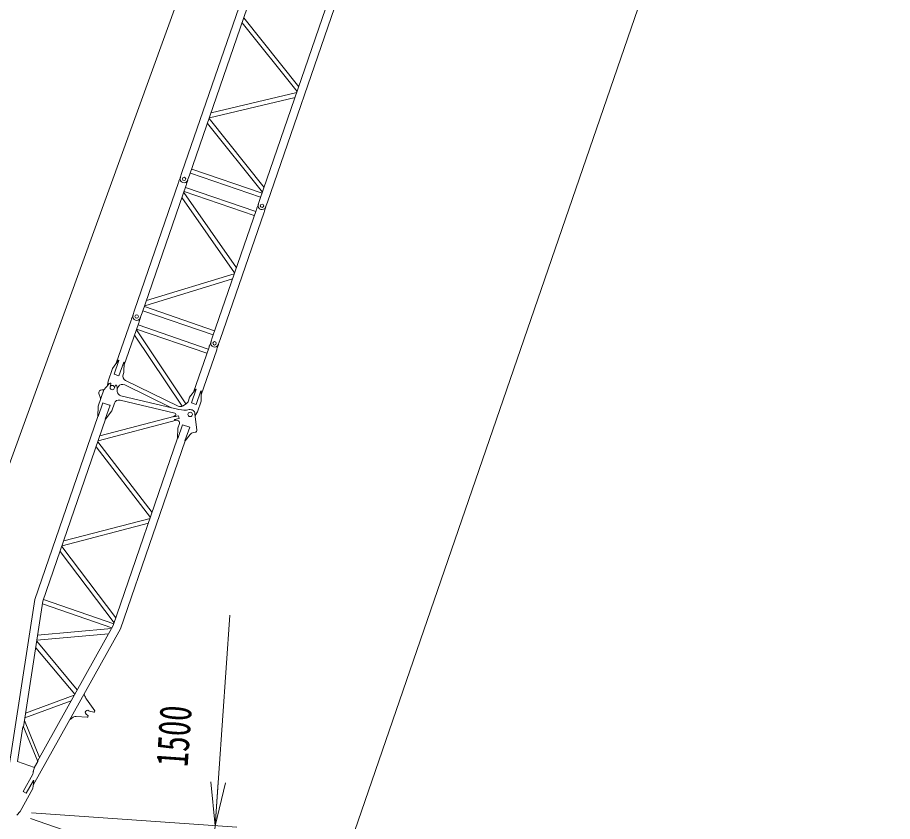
# Model space of a CAD drawing. Units: millimetres, scale not verified. Extents: x -79029 to 141934, y -6537 to 146590.
# Drawn here: x 68168 to 86206, y 77066 to 93644 of the extents above; entities that cross this region are included whole.
import ezdxf
from ezdxf.enums import TextEntityAlignment as Align

# ---------------------------------------------------------------- set-up
doc = ezdxf.new("R2010")
doc.units = ezdxf.units.MM
doc.header["$LTSCALE"] = 200
doc.layers.add('0-0_0', color=7, linetype='Continuous', lineweight=18)
doc.layers.add('0-2_2', color=7, linetype='Continuous', lineweight=18)
doc.styles.add('ＭＳ ゴシック', font='')
doc.styles.get('ＭＳ ゴシック').set_extended_font_data('MS Gothic')

# ---------------------------------------------------------------- blocks, each defined once
blk = doc.blocks.new('_AH2_45')
at = {"layer": '0-0_0'}
blk.add_line((0, 0), (-200, 0), dxfattribs=at)
blk.add_lwpolyline([(-200, 33.33), (0, 0), (-200, -33.33)], dxfattribs=at)
blk = doc.blocks.new('D11682')
at = {"layer": '0-2_2', "color": 2}
for p, q in [((2367960, 15212650), (2428696, 16081218)), ((1611610, 15265539), (2457741, 15206372)), ((2315642, 14464477), (2367960, 15212650)), ((1663972, 14961145), (2436814, 14907103))]:
    blk.add_line(p, q, dxfattribs=at)
at = {"layer": '0-2_2', "xscale": 900, "yscale": 900}
for p, rotation in [((2367960, 15212650), 266), ((2347033, 14913381), 86)]:
    blk.add_blockref('_AH2_45', p, dxfattribs=dict(at, rotation=rotation))
at = {"layer": '0-2_2', "style": 'ＭＳ ゴシック', "width": 0.7}
blk.add_text('1500', height=132000, rotation=86, dxfattribs=at).set_placement((2294251, 15450059), align=Align.BOTTOM_LEFT)
blk = doc.blocks.new('D11685')
at = {"layer": '0-2_2', "color": 2}
for p, q in [((2817075, 14825738), (5161166, 21633472)), ((1606898, 15242435), (2902172, 14796437))]:
    blk.add_line(p, q, dxfattribs=at)

msp = doc.modelspace()

# ---------------------------------------------------------------- linework, layer by layer
at = {"layer": '0-0_0', "color": 1}
msp.add_line((81541.5, 121723), (65923.8, 78722.7), dxfattribs=at)
at = {"layer": '0-0_0'}
for p, q in [((73439.1, 95912.5), (71557.3, 90447.4)), ((71716.4, 90392.6), (73598.2, 95857.7)), ((75046.5, 95359), (73164.7, 89893.9)), ((73323.8, 89839.1), (75205.6, 95304.2)), ((73964.4, 92216.6), (72832.8, 93634.8)), ((72798.4, 93535), (73930.1, 92116.8)), ((72124.4, 91577.3), (73889.2, 91998.1)), ((73923.6, 92097.9), (72158.7, 91677.1)), ((72083.5, 91458.6), (73215.1, 90040.5)), ((73249.5, 90140.3), (72117.9, 91558.4)), ((71524.5, 90339.2), (71557.3, 90447.4)), ((71675.7, 90287.1), (71716.4, 90392.6)), ((71731.2, 90435.6), (73179.5, 89936.9)), ((73208.5, 90021.1), (71760.2, 90519.8)), ((71485.7, 90239.4), (70580.6, 87610.8)), ((71496.6, 90267.7), (71526.4, 90344.8)), ((71653.6, 90213.7), (71677.6, 90292.8)), ((70739.7, 87556), (71645, 90185.1)), ((71601, 90057.4), (73049.3, 89558.7)), ((71630, 90141.6), (73078.3, 89642.9)), ((73131.9, 89785.7), (73164.7, 89893.9)), ((73283.1, 89733.7), (73323.8, 89839.1)), ((73093.1, 89685.9), (72188, 87057.4)), ((73104, 89714.3), (73133.8, 89791.4)), ((73261, 89660.2), (73285, 89739.3)), ((72347.1, 87002.6), (73252.2, 89631.1)), ((70783.5, 87683.3), (72231.8, 87184.6)), ((70519.9, 87431.2), (70549.7, 87508.3)), ((70547.8, 87502.6), (70580.6, 87610.8)), ((70699, 87450.6), (70739.7, 87556)), ((70754.5, 87599), (72202.8, 87100.3)), ((70509.2, 87403.4), (70203.4, 86515.5)), ((70362.6, 86460.7), (70668.3, 87348.6)), ((70676.9, 87377.1), (70700.9, 87456.2)), ((72127.3, 86877.7), (72157.1, 86954.8)), ((72155.2, 86949.2), (72188, 87057.4)), ((72306.3, 86897.1), (72347.1, 87002.6)), ((72116.5, 86849.9), (71796.5, 85920.4)), ((71955.6, 85865.7), (72275.7, 86795.1)), ((72284.3, 86823.6), (72308.3, 86902.7)), ((70158.7, 86291.3), (70259.8, 86256.5)), ((71751.8, 85696.2), (71852.8, 85661.4))]:
    msp.add_line(p, q, dxfattribs=at)
at = {"layer": '0-0_0', "color": 30}
for p, q in [((72679.7, 88485.3), (71594.5, 90038.5)), ((71558.6, 89934.3), (72643.8, 88381.1)), ((72601.4, 88258), (70790, 87702.1)), ((72637.3, 88362.2), (70825.9, 87806.4)), ((71345.5, 85596.8), (70377.7, 86069.7)), ((70395.4, 86161.2), (71479.9, 85631.3)), ((70248.6, 86032.4), (70221.2, 85987.9)), ((71842.8, 85982.2), (71716.7, 85814.1)), ((71751.8, 85696.2), (71849.4, 85979.9)), ((71849.4, 85979.9), (71842.8, 85982.2)), ((71950.5, 85945.1), (71852.8, 85661.4)), ((71957.1, 85942.8), (71950.5, 85945.1)), ((71953, 85732.7), (71957.1, 85942.8)), ((71651.5, 85686.6), (71579.7, 85638.2)), ((71716.7, 85814.1), (71690.1, 85737)), ((71751.8, 85696.2), (71751.8, 85696.2)), ((71877.8, 85514.3), (71953, 85732.7)), ((71830.4, 85437.3), (71877.8, 85514.3))]:
    msp.add_line(p, q, dxfattribs=at)
at = {"layer": '0-0_0', "color": 6}
for p, q in [((71636.4, 85676.4), (70617.8, 87201.9)), ((70624.3, 87220.8), (72072.5, 86722.1)), ((72101.6, 86806.4), (70653.3, 87305)), ((70581.3, 87096), (71561.3, 85628.4)), ((69846.8, 85889.4), (69878, 85796.3)), ((69947.2, 85967.5), (69905, 85968.5))]:
    msp.add_line(p, q, dxfattribs=at)
at = {"layer": '0-0_0', "color": 8}
for p, q in [((70076.1, 86024.8), (70093.3, 86093.9)), ((70189.8, 86060.6), (70160.8, 85995.6)), ((70223.8, 85935.8), (70219.6, 86018.9)), ((70063.1, 85652.6), (69940.8, 85694.7)), ((71409.6, 85489.2), (70282.5, 85755.4)), ((70300.7, 85843.6), (71493.2, 85561.9)), ((69825.4, 85417.7), (68527.1, 81647)), ((68691.1, 81606.4), (69984.6, 85362.9)), ((69830.4, 84915.2), (71444.5, 85340)), ((71393.1, 85418.6), (69865.3, 85016.5)), ((71864.8, 85135.1), (71826.5, 85471.7)), ((71468.6, 84967.7), (71473.2, 85177.7)), ((71473.2, 85177.7), (71505.1, 85270.3)), ((71572.6, 85248.2), (71475.2, 84965.4)), ((71718.2, 85198), (71572.6, 85248.2)), ((71620.8, 84915.3), (71718.2, 85198)), ((71468.5, 84967.8), (70139.3, 81107.7)), ((71475.2, 84965.4), (71468.6, 84967.7)), ((71727.6, 85047.1), (71627.5, 84913)), ((71795.4, 85086.6), (71830, 85090.9)), ((69789.1, 84795.2), (70906.5, 83335.8)), ((70941.3, 83436.9), (69823.9, 84896.3)), ((70293.6, 81038.7), (71627.6, 84913)), ((71627.5, 84913), (71620.8, 84915.3)), ((69086.2, 82753.7), (70865.2, 83215.8)), ((70900, 83316.9), (69121, 82854.8)), ((69044.7, 82633.3), (70157.9, 81161.6)), ((70192.9, 81263.1), (69079.6, 82734.8)), ((68527.1, 81647), (67960.5, 77996.4)), ((68289.2, 79016.7), (68691.1, 81606.4)), ((68683, 81554.1), (70113.6, 81061.5)), ((70151.4, 81142.7), (68703.5, 81641.3)), ((68492.5, 77813.2), (70293.6, 81038.7)), ((70139.3, 81107.7), (68579.1, 78313.4)), ((70103.6, 81043.8), (68582.4, 80906.2)), ((68566.4, 80802.7), (70043.7, 80936.3)), ((68542.5, 80649.2), (69347.6, 79689.7)), ((69400.6, 79784.6), (68563.2, 80782.6)), ((68317.8, 79201.1), (69270.9, 79552.4)), ((69337.7, 79672), (68333.4, 79301.8)), ((69543.4, 79695.8), (69551.4, 79670.3)), ((69591.8, 79588.4), (69759.3, 79349.4)), ((69318.4, 79215.4), (69251, 79171.8)), ((69605.4, 79217.2), (69378.9, 79231.3)), ((69582.8, 79278.7), (69620.2, 79249.4)), ((69622.8, 79236.7), (69614.7, 79222.3)), ((69759.9, 79338.7), (69751.9, 79324.5)), ((68279.7, 79016.3), (68169, 78303.5)), ((68310.2, 79152.1), (68620.7, 78387.9)), ((68166.4, 78304.4), (68520, 78182.6)), ((68499.3, 78119.4), (68520, 78182.6)), ((68480.9, 78045), (68281.4, 77687.6)), ((68488.6, 78071.9), (68480.9, 78045)), ((68488.6, 78071.9), (68488.8, 78073.5)), ((68485.6, 77747.7), (68502.8, 77909.9)), ((68281.4, 77687.6), (68349.5, 77649.6))]:
    msp.add_line(p, q, dxfattribs=at)
at = {"layer": '0-0_0'}
for points in [[(71485.7, 90239.4), (71485.9, 90239.9), (71491.6, 90254.6), (71496.6, 90267.7)], [(71644.8, 90184.6), (71645, 90185.1), (71649.5, 90200.2), (71653.6, 90213.7)], [(73093.1, 89685.9), (73093.3, 89686.5), (73098.9, 89701.1), (73104, 89714.3)], [(73252.2, 89631.1), (73252.4, 89631.7), (73256.9, 89646.7), (73261, 89660.2)], [(70509, 87402.8), (70509.2, 87403.4), (70514.9, 87418.1), (70519.9, 87431.2)], [(70668.3, 87348.6), (70672.8, 87363.7), (70676.9, 87377.1)], [(72116.3, 86849.3), (72116.6, 86849.9), (72122.2, 86864.6), (72127.3, 86877.7)], [(72275.5, 86794.6), (72275.6, 86795.1), (72280.2, 86810.2), (72284.3, 86823.6)]]:
    msp.add_lwpolyline(points, dxfattribs=at)
at = {"layer": '0-0_0', "color": 30}
for points in [[(70023.7, 86055.8), (70034.1, 86149.1), (70123.6, 86409.1), (70249.8, 86577.2), (70256.4, 86574.9), (70158.7, 86291.3), (70158.7, 86291.3)], [(70259.8, 86256.5), (70259.8, 86256.5), (70357.5, 86540.1), (70364.1, 86537.9), (70360, 86327.7), (70344.8, 86283.6)]]:
    msp.add_lwpolyline(points, dxfattribs=at)
at = {"layer": '0-0_0', "color": 8}
for points in [[(70044.1, 86079.4), (69947.2, 85967.5), (69830, 85627.1), (69825.4, 85417.2), (69832, 85414.9), (69929.7, 85698.6), (69940.8, 85694.7)], [(70063.1, 85652.6), (70075.3, 85648.4), (69977.6, 85364.8), (69984.3, 85362.5), (70109.9, 85530.7), (70164.9, 85690.6)], [(71418.6, 85434.5), (71390.1, 85416.7), (71391.7, 85409.9), (71489, 85433.2), (71502.4, 85377.1), (71405.1, 85353.9), (71406.8, 85347.1), (71467.1, 85335.7)], [(69741, 79319.6), (69653.3, 79339.1), (69639, 79350.3)], [(68517.3, 78183.5), (68583.6, 78302.3), (68292.9, 79017.9)], [(68485.6, 77747.7), (68219.8, 77271.9), (68152.9, 77195.5)], [(68349.5, 77649.6), (68496.7, 77913.3), (68502.8, 77909.9)]]:
    msp.add_lwpolyline(points, dxfattribs=at)
at = {"layer": '0-0_0', "color": 1}
for centre, radius in [((71601, 90316), 35), ((73208.4, 89762.5), 35), ((70624.3, 87479.4), 35), ((72231.7, 86926), 35), ((70119.7, 86013.9), 45), ((71727.1, 85460.4), 45)]:
    msp.add_circle(centre, radius, dxfattribs=at)
at = {"layer": '0-0_0'}
for centre, start, end in [((71601, 90316), 163.13177, 338.86824), ((73208.4, 89762.5), 163.13177, 338.86824), ((70624.3, 87479.4), 163.13177, 251), ((70624.3, 87479.4), 251, 338.86823), ((72231.7, 86926), 163.13177, 251), ((72231.7, 86926), 251, 338.86823)]:
    msp.add_arc(centre, 80, start, end, dxfattribs=at)
at = {"layer": '0-0_0', "color": 30}
for centre, start, end in [((70439.3, 86251), 161, 243.95796), ((70333.7, 85979.9), 63.95796, 148.31962), ((71595.6, 85769.5), 304.003, 341), ((71523.8, 85721.1), 243.95796, 304.003)]:
    msp.add_arc(centre, 100, start, end, dxfattribs=at)
at = {"layer": '0-0_0', "color": 8}
for centre, radius, start, end in [((70119.7, 86013.9), 100, 113.66989, 139.09187), ((70083.6, 86096.3), 10, 346, 113.66989), ((70198.9, 86056.6), 10, 28.33011, 156), ((70119.7, 86013.9), 100, 2.90813, 28.33011), ((70119.7, 86013.9), 45, 166, 336), ((70323.7, 85940.9), 100, 182.90813, 256.71059), ((70259.5, 85658.1), 100, 76.71059, 161), ((71608.1, 86048.5), 500, 256.71059, 281.43456), ((71727.1, 85460.4), 100, 6.49559, 101.43456), ((71402.7, 85460), 30, 301.99781, 76.71059), ((71457.8, 85286.6), 50, 341, 79.31015), ((71807.7, 84987.3), 100, 97.08898, 143.25533), ((71825, 85130.5), 40, 277.08898, 6.49559), ((69837.5, 79760.6), 300, 197.50516, 215.01583), ((69372.7, 79131.5), 100, 86.43901, 122.91323), ((69610.9, 79314.5), 45.5, 51.87682, 231.87682), ((69606, 79227.2), 10, 266.43901, 330.83682), ((69614, 79241.5), 10, 330.83682, 51.87682), ((69743.2, 79329.4), 10, 257.47556, 330.83682), ((69751.1, 79343.6), 10, 330.83682, 35.01583), ((68283.5, 79041), 25, 261.17823, 292.1093), ((68710.5, 78048.1), 222.8, 164.26975, 164.70105), ((68761.2, 78034.6), 275.3, 164.09932, 164.4269), ((69190.6, 77912.6), 721.6, 164.00808, 164.12104), ((68714.4, 78047.3), 226.7, 163.12105, 163.58261), ((68691.6, 78054.4), 203, 162.36129, 163.15525), ((69016.8, 77954.2), 543.2, 162.28987, 162.67835), ((68750.1, 78037.7), 263.8, 171.84204, 172.19499), ((68750.3, 78037.6), 264, 171.48462, 171.83736), ((68750.4, 78037.6), 264.1, 171.13429, 171.487), ((68750.2, 78037.6), 263.9, 170.76807, 171.121), ((68750.2, 78037.6), 263.8, 170.42487, 170.77794), ((68750.2, 78037.6), 263.9, 170.0646, 170.41775), ((68750.1, 78037.6), 263.8, 169.71581, 170.06903), ((68750, 78037.6), 263.7, 169.34958, 169.70288), ((68750.1, 78037.6), 263.8, 169.00375, 169.35714), ((68750, 78037.6), 263.7, 168.64454, 168.99806), ((68749.8, 78037.6), 263.5, 168.28525, 168.63875), ((68750.1, 78037.6), 263.8, 167.9332, 168.28658), ((68749.9, 78037.6), 263.6, 167.58428, 167.93794), ((68749.4, 78037.7), 263.1, 167.21802, 167.57236), ((68749.9, 78037.6), 263.6, 166.87221, 167.2257), ((68751.4, 78037.2), 265.1, 166.51297, 166.86432), ((68749.4, 78037.7), 263.1, 166.1538, 166.50821), ((68744.7, 78038.8), 258.2, 165.78468, 166.14625), ((68750.9, 78037.3), 264.6, 165.45583, 165.80716), ((68767.4, 78033), 281.6, 165.12077, 165.44888), ((68745.8, 78038.6), 259.4, 164.71415, 165.07615)]:
    msp.add_arc(centre, radius, start, end, dxfattribs=at)
at = {"layer": '0-0_0', "color": 6}
for centre, radius, start, end in [((69903.6, 85908.5), 60, 88.64537, 198.56946), ((69915.9, 85809.1), 40, 198.56946, 217.37729), ((69915.9, 85809.1), 40, 217.37729, 217.41148)]:
    msp.add_arc(centre, radius, start, end, dxfattribs=at)

# ---------------------------------------------------------------- block references
at = {"layer": '0-0_0', "xscale": 0.005, "yscale": 0.005}
for name in ['D11685', 'D11682']:
    msp.add_blockref(name, (60400.5, 916.1), dxfattribs=at)

doc.saveas('drawing.dxf')
